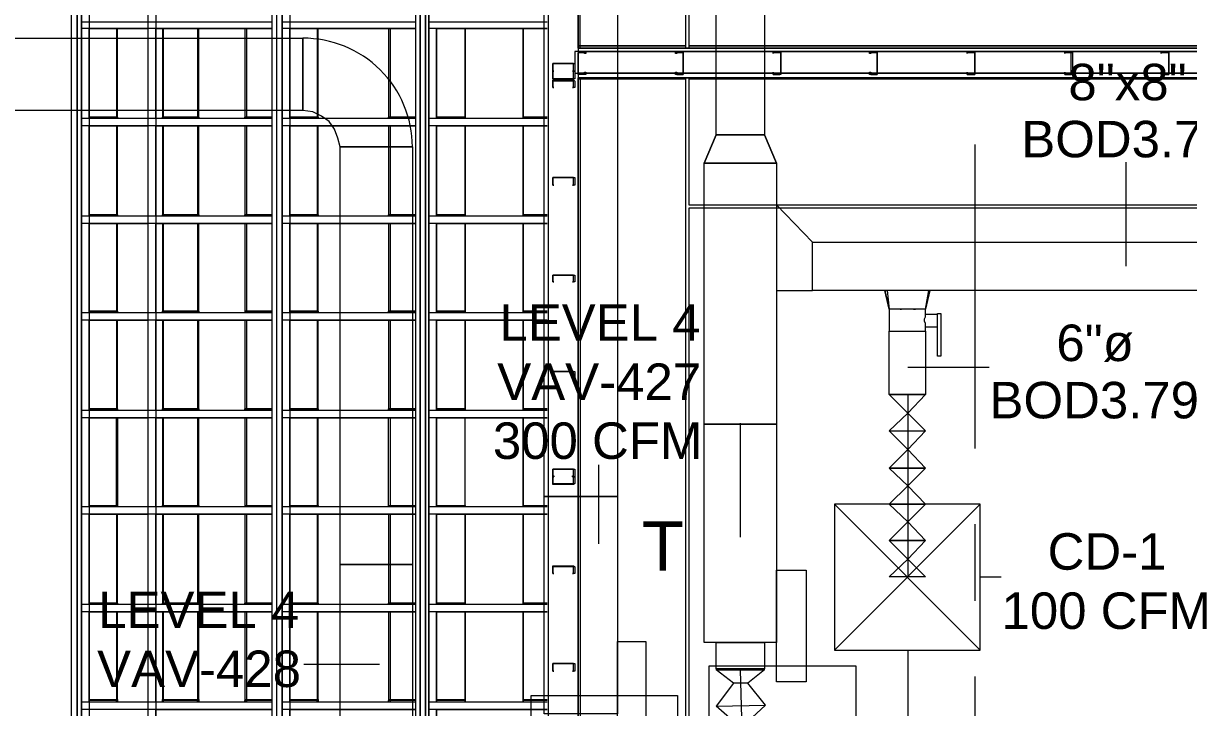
# Model space of a CAD drawing. Header units: metres. Extents: x 98 to 337, y -7 to 53.
# Drawn here: x 140.745 to 145.616, y 17.496 to 20.355 of the extents above; entities that cross this region are included whole.
import ezdxf

# ---------------------------------------------------------------- set-up
doc = ezdxf.new("R2010")
doc.units = ezdxf.units.M
doc.layers.add('HVAC - Ductos', color=5, linetype='Continuous', lineweight=0)
doc.layers.add('PDF_Text', color=7, linetype='Continuous', lineweight=0)
doc.layers.add('PDF_Geometry', color=7, linetype='Continuous', lineweight=0, true_color=0xaaaaaa)
doc.styles.add('PDF Helvetica', font='')
doc.styles.get('PDF Helvetica').set_extended_font_data('Helvetica')

msp = doc.modelspace()

# ---------------------------------------------------------------- linework, layer by layer
at = {"layer": 'HVAC - Ductos', "lineweight": 0}
for points in [[(143.2283, 24.196), (143.2283, 18.3773), (142.9213, 18.3773), (142.9213, 24.196)], [(143.8422, 20.8285), (143.8422, 19.8893), (143.6406, 19.8893), (143.6406, 20.8285)], [(141.9133, 19.9901), (139.5904, 19.9901), (139.5904, 20.2924), (141.9133, 20.2924)], [(143.6406, 19.8893), (143.5902, 19.7702)], [(142.3715, 19.8388), (142.3715, 18.0932), (142.0691, 18.0932), (142.0691, 19.8388)], [(143.5902, 18.6797), (143.5902, 19.7702), (143.8926, 19.7702), (143.8926, 18.6797)], [(146.944, 19.2387), (144.0438, 19.2387), (144.0438, 19.4403), (146.944, 19.4403)], [(144.3462, 19.2387), (144.3508, 19.2387)], [(144.4653, 19.1608), (144.4699, 19.1608), (144.4745, 19.1608), (144.4699, 19.1608)], [(144.5799, 18.9638), (144.5661, 18.9638), (144.5661, 19.1424), (144.5799, 19.1424)], [(144.5157, 18.8034), (144.5065, 18.8034), (144.4928, 18.8034), (144.4791, 18.8034), (144.4607, 18.8034), (144.4424, 18.8034), (144.4195, 18.8034), (144.4012, 18.8034), (144.3874, 18.8034), (144.3737, 18.8034), (144.3691, 18.8034), (144.3645, 18.8034), (144.3691, 18.8034), (144.3737, 18.8034), (144.3874, 18.8034), (144.4012, 18.8034), (144.4195, 18.8034), (144.4424, 18.8034), (144.4607, 18.8034), (144.4791, 18.8034), (144.4928, 18.8034), (144.5065, 18.8034)], [(144.3645, 18.8034), (144.3691, 18.8034), (144.3874, 18.8034), (144.4103, 18.8034), (144.4424, 18.8034), (144.4699, 18.8034), (144.4928, 18.8034), (144.5111, 18.8034), (144.5157, 18.8034), (144.5111, 18.8034), (144.4928, 18.8034), (144.4699, 18.8034), (144.4424, 18.8034), (144.4103, 18.8034), (144.3874, 18.8034), (144.3691, 18.8034)], [(144.5157, 18.8034), (144.5111, 18.8034), (144.4928, 18.8034), (144.4699, 18.8034), (144.4424, 18.8034), (144.4103, 18.8034), (144.3874, 18.8034), (144.3691, 18.8034), (144.3645, 18.8034), (144.3691, 18.8034), (144.3874, 18.8034), (144.4103, 18.8034), (144.4424, 18.8034), (144.4699, 18.8034), (144.4928, 18.8034), (144.5111, 18.8034)], [(143.5902, 17.7679), (143.5902, 18.6797), (143.8926, 18.6797), (143.8926, 17.7679)], [(144.3645, 18.6522), (144.5157, 18.6522), (144.4424, 18.5743), (144.5157, 18.4964), (144.3645, 18.4964), (144.4424, 18.5743)], [(144.3645, 18.4964), (144.5157, 18.4964), (144.4424, 18.4231), (144.5157, 18.3452), (144.3645, 18.3452), (144.4424, 18.4231)], [(142.9213, 17.4702), (142.9213, 18.3773), (143.2283, 18.3773), (143.2283, 17.4702)], [(144.7448, 18.3452), (144.1354, 18.3452), (144.1354, 17.7359), (144.7448, 17.7359)], [(144.3645, 18.3452), (144.5157, 18.3452), (144.4424, 18.2719), (144.5157, 18.194), (144.3645, 18.194), (144.4424, 18.2719)], [(144.3645, 18.194), (144.5157, 18.194), (144.4424, 18.1162), (144.5157, 18.0428), (144.3645, 18.0428), (144.4424, 18.1162)], [(142.0691, 17.1815), (142.0691, 18.0932), (142.3715, 18.0932), (142.3715, 17.1815)], [(144.0163, 17.603), (143.8926, 17.603), (143.8926, 18.0703), (144.0163, 18.0703)], [(143.6406, 17.658), (143.6452, 17.658), (143.6544, 17.658), (143.6727, 17.658), (143.691, 17.658), (143.7139, 17.658), (143.7414, 17.658), (143.7689, 17.658), (143.7918, 17.658), (143.8101, 17.658), (143.8285, 17.658), (143.8376, 17.658), (143.8422, 17.658), (143.8376, 17.658), (143.8285, 17.658), (143.8101, 17.658), (143.7918, 17.658), (143.7689, 17.658), (143.7414, 17.658), (143.7139, 17.658), (143.691, 17.658), (143.6727, 17.658), (143.6544, 17.658), (143.6452, 17.658)]]:
    msp.add_lwpolyline(points, close=True, dxfattribs=at)
for points in [[(142.0691, 19.8388), (142.0599, 19.8755), (142.0462, 19.9122), (142.0232, 19.9443), (141.9912, 19.9671), (141.9546, 19.9855), (141.9133, 19.9901)], [(143.6406, 19.8893), (143.8422, 19.8893)], [(143.8926, 19.7702), (143.8422, 19.8893), (143.8926, 19.7702)], [(142.3715, 19.8388), (142.0691, 19.8388)], [(144.0438, 19.4403), (143.8926, 19.596), (143.8926, 19.2387), (144.0438, 19.2387), (144.0438, 19.4403), (143.8926, 19.596)], [(144.3508, 19.2387), (144.3462, 19.2387), (144.3508, 19.2387)], [(144.3462, 19.2387), (144.3645, 19.1608), (144.3462, 19.2387)], [(144.3645, 19.2387), (144.3554, 19.2387), (144.3645, 19.1608)], [(144.5341, 19.2387), (144.5157, 19.1608), (144.5111, 19.1608), (144.5065, 19.1608), (144.4928, 19.1608), (144.4791, 19.1608), (144.4607, 19.1608), (144.4424, 19.1608), (144.4195, 19.1608), (144.4012, 19.1608), (144.3874, 19.1608), (144.3737, 19.1608), (144.3691, 19.1608), (144.3645, 19.1608), (144.3645, 19.0692), (144.3691, 19.0692), (144.3737, 19.0692), (144.3874, 19.0692), (144.4012, 19.0692), (144.4195, 19.0692), (144.4424, 19.0692), (144.4607, 19.0692), (144.4791, 19.0692), (144.4928, 19.0692), (144.5065, 19.0692), (144.5157, 19.0692), (144.5157, 18.8034), (144.3645, 18.8034), (144.5157, 18.8034), (144.4424, 18.7255), (144.3645, 18.6522), (144.5157, 18.6522), (144.4424, 18.7255), (144.3645, 18.8034), (144.3645, 19.0692), (144.3691, 19.0692), (144.3737, 19.0692), (144.3874, 19.0692), (144.4012, 19.0692), (144.4195, 19.0692), (144.4424, 19.0692), (144.4607, 19.0692), (144.4791, 19.0692), (144.4928, 19.0692), (144.5065, 19.0692), (144.5157, 19.0692), (144.5157, 19.0874), (144.5661, 19.0874), (144.5661, 19.092), (144.5661, 19.0966), (144.5661, 19.1012), (144.5661, 19.1058), (144.5661, 19.115), (144.5661, 19.1196), (144.5661, 19.1287), (144.5661, 19.1333), (144.5661, 19.1378), (144.5157, 19.1378), (144.5157, 19.1608), (144.5295, 19.2387)], [(144.5111, 19.2387), (144.4928, 19.2387), (144.4883, 19.2387), (144.4837, 19.2387), (144.4745, 19.2387), (144.4607, 19.2387), (144.4561, 19.2387), (144.4516, 19.2387), (144.4287, 19.2387), (144.4241, 19.2387), (144.4195, 19.2387), (144.4057, 19.2387), (144.3966, 19.2387), (144.392, 19.2387), (144.3874, 19.2387), (144.3691, 19.2387)], [(144.5157, 19.1608), (144.5341, 19.2387), (144.5295, 19.2387), (144.5249, 19.2387), (144.5157, 19.2387)], [(144.4103, 19.1608), (144.4149, 19.1608), (144.4103, 19.1608), (144.4057, 19.1608)], [(144.4424, 19.1608), (144.4379, 19.1608)], [(144.5111, 19.1608), (144.5065, 19.1608)], [(144.5157, 19.0874), (144.5157, 19.092), (144.5157, 19.0966), (144.5157, 19.1012), (144.5111, 19.1104), (144.5111, 19.1196), (144.5157, 19.1287), (144.5157, 19.1333), (144.5157, 19.1378)], [(144.4424, 18.6843), (144.4424, 18.446), (144.4424, 18.2078)], [(144.7448, 17.7359), (144.1354, 18.3452)], [(144.1354, 17.7359), (144.7448, 18.3452)], [(144.7219, 18.2627), (144.7219, 17.942)], [(144.7448, 18.0428), (144.8319, 18.0428)], [(143.7139, 17.5984), (143.6406, 17.6534), (143.8422, 17.6534), (143.8376, 17.6534), (143.8193, 17.6534), (143.7918, 17.6534), (143.7597, 17.6534), (143.7231, 17.6534), (143.691, 17.6534), (143.6635, 17.6534), (143.6452, 17.6534), (143.6406, 17.6534), (143.6452, 17.6534), (143.6635, 17.6534), (143.691, 17.6534), (143.7231, 17.6534), (143.7597, 17.6534), (143.7918, 17.6534), (143.8193, 17.6534), (143.8376, 17.6534), (143.8422, 17.6534), (143.8422, 17.658), (143.8331, 17.658), (143.8193, 17.658), (143.7918, 17.658), (143.7597, 17.658), (143.7231, 17.658), (143.691, 17.658), (143.6635, 17.658), (143.6498, 17.658), (143.6406, 17.658), (143.6406, 17.7679), (143.6452, 17.7679), (143.6544, 17.7679), (143.6727, 17.7679), (143.691, 17.7679), (143.7139, 17.7679), (143.7414, 17.7679), (143.7689, 17.7679), (143.7918, 17.7679), (143.8101, 17.7679), (143.8285, 17.7679), (143.8376, 17.7679), (143.8422, 17.7679), (143.8422, 17.658), (143.8331, 17.658), (143.8193, 17.658), (143.7918, 17.658), (143.7597, 17.658), (143.7231, 17.658), (143.691, 17.658), (143.6635, 17.658), (143.6498, 17.658), (143.6406, 17.658), (143.6406, 17.6534), (143.8422, 17.6534), (143.7735, 17.5984), (143.7139, 17.5984), (143.6406, 17.5022), (143.8468, 17.5068), (143.7735, 17.5984)], [(143.7414, 17.6534), (143.746, 17.4518), (143.7552, 17.2502), (143.7689, 17.0486), (143.7781, 16.8516), (143.7827, 16.6454)], [(143.7735, 17.438), (143.8514, 17.3739), (143.6498, 17.3647), (143.7185, 17.4335), (143.6406, 17.5022), (143.8468, 17.5068), (143.7735, 17.438), (143.7185, 17.4335)]]:
    msp.add_lwpolyline(points, dxfattribs=at)
msp.add_arc((141.9158, 19.8368), 0.4557, 0.2562, 90.32, dxfattribs=at)
at = {"layer": 'PDF_Geometry', "lineweight": 0}
for points in [[(143.0725, 20.1275), (143.0725, 16.6133), (145.4321, 16.6133), (143.0725, 16.6133), (143.0634, 16.6087), (143.0634, 20.1275), (143.0634, 16.6087), (143.0634, 16.6042), (145.4275, 16.6042), (145.4275, 16.5905), (143.0496, 16.5905), (143.0496, 16.6042), (145.4275, 16.6042), (145.4275, 16.6087), (143.0634, 16.6087), (145.4275, 16.6087), (145.4275, 16.4805), (142.9396, 16.4805), (142.9396, 16.6087), (142.9396, 23.8937)], [(143.0634, 23.7837), (143.0634, 20.2512), (143.0634, 23.6371)], [(143.0725, 20.2512), (143.0725, 23.7837)], [(143.5261, 20.7735), (143.5261, 20.2512), (147.1823, 20.2512), (147.2006, 20.2512), (147.5626, 20.2512), (147.2006, 20.2512), (147.5626, 20.2512), (147.5626, 23.7837)], [(141.2994, 23.3439), (141.2994, 23.7196), (141.5056, 23.7196), (141.2673, 23.7196), (141.2673, 23.7516), (141.2673, 22.8032), (141.2444, 22.8032), (140.9878, 22.8032), (140.9878, 14.4645), (144.2821, 14.4645), (144.2821, 14.744), (144.305, 14.744), (145.235, 14.744), (145.235, 14.7257), (144.305, 14.7257), (144.305, 14.4462), (140.9695, 14.4462), (140.9878, 14.4462), (144.305, 14.4462), (144.305, 14.4645), (144.305, 14.7257), (144.3233, 14.7257), (145.2717, 14.7257)], [(141.2994, 23.7516), (141.2994, 15.303), (141.2994, 15.4633), (141.785, 15.4633), (140.9878, 15.4633), (140.9878, 15.4909), (141.785, 15.4909)], [(141.2994, 15.303), (141.643, 15.303), (141.2994, 15.303), (141.2673, 15.303), (141.2673, 23.7516), (141.5056, 23.7516), (141.5056, 22.8215), (141.5239, 22.8215), (141.785, 22.8215), (141.785, 22.8399), (141.5422, 22.8399), (141.785, 22.8399)], [(145.235, 15.2846), (145.235, 15.2663), (141.785, 15.2663), (141.785, 15.2846), (141.785, 23.7516), (141.5422, 23.7516), (141.5422, 22.8627), (141.785, 22.8627)], [(141.8584, 23.3439), (141.8584, 23.7196), (142.3852, 23.7196), (141.8263, 23.7196), (141.8263, 23.7516), (141.8263, 15.303), (141.8263, 22.8124), (141.8034, 22.8124), (141.8034, 23.7516), (141.8034, 15.2846), (145.235, 15.2846), (145.235, 15.303), (145.203, 15.303), (145.203, 15.8665)], [(141.8584, 23.7516), (141.8584, 15.303)], [(142.3852, 15.8848), (142.3852, 23.7516)], [(142.4036, 15.9032), (142.4036, 23.7516), (142.4036, 15.8848)], [(142.4265, 15.9169), (142.4265, 23.7516), (142.4265, 15.9032)], [(142.4723, 23.7196), (142.4723, 23.3439), (142.4723, 23.7196), (142.935, 23.7196), (142.4402, 23.7196), (142.4402, 23.7516), (142.4402, 15.9169), (142.4723, 15.9169), (142.4723, 16.43), (142.4723, 15.949), (142.8617, 15.949), (142.4402, 15.949), (142.4402, 15.9169), (142.4402, 23.7516), (142.935, 23.7516)], [(143.5123, 23.2431), (143.5123, 20.2512), (143.5261, 20.2512), (147.1823, 20.2512), (143.5261, 20.2512), (147.1823, 20.2512), (147.1823, 20.7735)], [(143.0634, 20.2512), (143.5123, 20.2512), (143.0634, 20.2512), (143.0634, 20.2375), (147.5626, 20.2375), (147.5626, 20.2512), (143.0634, 20.2512), (147.5626, 20.2512), (147.2006, 20.2512), (147.2006, 23.2247)], [(144.3233, 14.4645), (145.235, 14.4645), (145.235, 14.4462), (144.3233, 14.4462), (144.3233, 14.4279), (140.9466, 14.4279), (140.9466, 14.4462), (140.9466, 22.8307), (140.9695, 22.8307), (140.9695, 22.8399)], [(141.0199, 22.8032), (141.0199, 14.4691), (140.9878, 14.4691), (140.9878, 22.8032)], [(141.8034, 22.8124), (141.8034, 15.303), (141.8171, 15.303), (141.8034, 15.303), (141.8171, 15.303), (141.8171, 15.2846), (144.2912, 15.2846), (145.235, 15.2846), (145.235, 15.303), (145.235, 15.3076)], [(141.2994, 19.958), (141.2994, 20.3337), (141.785, 20.3337), (140.9878, 20.3337), (140.9878, 20.3612), (141.785, 20.3612)], [(141.8584, 19.958), (141.8584, 20.3337), (142.3852, 20.3337), (141.8263, 20.3337), (141.8263, 20.3612), (142.3852, 20.3612)], [(142.4723, 20.3337), (142.4723, 19.958), (142.4723, 20.3337), (142.935, 20.3337), (142.4402, 20.3337), (142.4402, 20.3612), (142.935, 20.3612)], [(141.0199, 19.958), (141.0199, 20.3337), (141.2673, 20.3337)], [(141.139, 19.958), (141.139, 19.9625), (141.139, 19.958), (141.139, 20.3337), (141.1344, 20.3337), (141.1344, 19.9625), (141.1344, 19.958)], [(141.3314, 19.958), (141.3314, 19.9625), (141.3314, 20.3337), (141.3268, 20.3337), (141.3268, 19.958), (141.3268, 19.9625), (141.478, 19.9625), (141.478, 19.958), (141.478, 19.9625), (141.3268, 19.9625), (141.3268, 19.958)], [(141.478, 19.958), (141.478, 20.3337), (141.4734, 20.3337), (141.4734, 19.9625), (141.4734, 19.958)], [(141.6705, 20.3337), (141.6705, 19.958), (141.6705, 19.9625), (141.6751, 19.9625), (141.6751, 19.958)], [(141.6797, 19.958), (141.6797, 19.9625), (141.6797, 20.3337), (141.6751, 20.3337)], [(141.9775, 19.958), (141.9775, 19.9625), (141.9775, 19.958), (141.9775, 20.3337), (141.9729, 20.3337), (141.9729, 19.9625), (141.9729, 19.958)], [(142.2707, 20.3337), (142.2707, 19.958)], [(142.2799, 19.958), (142.2799, 19.9625), (142.2799, 20.3337), (142.2753, 20.3337)], [(142.5914, 20.3337), (142.5914, 19.958), (142.5914, 19.9625), (142.4723, 19.9625), (142.5914, 19.9625), (142.5914, 19.958), (142.5914, 20.3337), (142.5868, 20.3337)], [(143.0496, 20.155), (143.0404, 20.155), (143.0496, 20.155)], [(145.4275, 16.6042), (147.5626, 16.6042), (147.5626, 20.1275), (143.0634, 20.1275), (147.5626, 20.1275), (147.5626, 20.1458), (143.0634, 20.1458), (143.0634, 20.1275)], [(141.2994, 19.5502), (141.2994, 19.9259), (141.785, 19.9259), (140.9878, 19.9259), (140.9878, 19.958), (141.785, 19.958)], [(141.0199, 19.9625), (141.139, 19.9625), (141.0199, 19.9625)], [(141.0199, 19.5502), (141.0199, 19.9259), (141.2673, 19.9259)], [(141.139, 19.5502), (141.139, 19.5547), (141.139, 19.5502), (141.139, 19.9259), (141.1344, 19.9259), (141.1344, 19.5547), (141.1344, 19.5502)], [(141.3314, 19.5502), (141.3314, 19.5547), (141.3314, 19.9259), (141.3268, 19.9259), (141.3268, 19.5502), (141.3268, 19.5547), (141.478, 19.5547), (141.478, 19.5502), (141.478, 19.5547), (141.3268, 19.5547), (141.3268, 19.5502)], [(141.478, 19.5502), (141.478, 19.9259), (141.4734, 19.9259), (141.4734, 19.5547), (141.4734, 19.5502)], [(141.6705, 19.9259), (141.6705, 19.5502), (141.6705, 19.5547), (141.6751, 19.5547), (141.6751, 19.5502)], [(141.785, 19.9625), (141.6751, 19.9625), (141.785, 19.9625)], [(141.6797, 19.5502), (141.6797, 19.5547), (141.6797, 19.9259), (141.6751, 19.9259)], [(141.8584, 19.5502), (141.8584, 19.9259), (142.3852, 19.9259), (141.8263, 19.9259), (141.8263, 19.958), (142.3852, 19.958)], [(141.8584, 19.9625), (141.9775, 19.9625), (141.8584, 19.9625)], [(141.9775, 19.5502), (141.9775, 19.5547), (141.9775, 19.5502), (141.9775, 19.9259), (141.9729, 19.9259), (141.9729, 19.5547), (141.9729, 19.5502)], [(142.2707, 19.9259), (142.2707, 19.5502)], [(142.3852, 19.9625), (142.2753, 19.9625), (142.3852, 19.9625)], [(142.2799, 19.5502), (142.2799, 19.5547), (142.2799, 19.9259), (142.2753, 19.9259)], [(142.4723, 19.9259), (142.4723, 19.5502), (142.4723, 19.9259), (142.935, 19.9259), (142.4402, 19.9259), (142.4402, 19.958), (142.935, 19.958)], [(142.5914, 19.9259), (142.5914, 19.5502), (142.5914, 19.5547), (142.4723, 19.5547), (142.5914, 19.5547), (142.5914, 19.5502), (142.5914, 19.9259), (142.5868, 19.9259)], [(142.935, 19.9625), (142.8388, 19.9625), (142.935, 19.9625)], [(144.7219, 19.848), (144.7219, 18.5789)], [(141.2994, 19.147), (141.2994, 19.5181), (141.785, 19.5181), (140.9878, 19.5181), (140.9878, 19.5502), (141.785, 19.5502)], [(141.0199, 19.5547), (141.139, 19.5547), (141.0199, 19.5547)], [(141.785, 19.5547), (141.6751, 19.5547), (141.785, 19.5547)], [(141.8584, 19.147), (141.8584, 19.5181), (142.3852, 19.5181), (141.8263, 19.5181), (141.8263, 19.5502), (142.3852, 19.5502)], [(141.8584, 19.5547), (141.9775, 19.5547), (141.8584, 19.5547)], [(142.3852, 19.5547), (142.2753, 19.5547), (142.3852, 19.5547)], [(142.4723, 19.5181), (142.4723, 19.147), (142.4723, 19.5181), (142.935, 19.5181), (142.4402, 19.5181), (142.4402, 19.5502), (142.935, 19.5502)], [(142.935, 19.5547), (142.8388, 19.5547), (142.935, 19.5547)], [(141.0199, 19.147), (141.0199, 19.5181), (141.2673, 19.5181)], [(141.139, 19.147), (141.139, 19.5181), (141.1344, 19.5181), (141.1344, 19.1516), (141.1344, 19.147)], [(141.3314, 19.147), (141.3314, 19.1516), (141.3314, 19.5181), (141.3268, 19.5181), (141.3268, 19.147), (141.3268, 19.1516), (141.3268, 19.147)], [(141.478, 19.147), (141.478, 19.1516), (141.3268, 19.1516), (141.478, 19.1516), (141.478, 19.147), (141.478, 19.5181), (141.4734, 19.5181), (141.4734, 19.1516), (141.4734, 19.147)], [(141.6705, 19.5181), (141.6705, 19.147), (141.6751, 19.1516), (141.6751, 19.147)], [(141.6797, 19.147), (141.6797, 19.1516), (141.6797, 19.5181), (141.6751, 19.5181)], [(141.9775, 19.147), (141.9775, 19.5181), (141.9729, 19.5181), (141.9729, 19.1516), (141.9729, 19.147)], [(142.2707, 19.5181), (142.2707, 19.147)], [(142.2799, 19.147), (142.2799, 19.1516), (142.2799, 19.5181), (142.2753, 19.5181)], [(142.5914, 19.5181), (142.5914, 19.147), (142.5914, 19.1516), (142.4723, 19.1516), (142.5914, 19.1516), (142.5914, 19.147), (142.5914, 19.5181), (142.5868, 19.5181)], [(141.2994, 18.7392), (141.2994, 19.115), (141.785, 19.115), (140.9878, 19.115), (140.9878, 19.147), (141.785, 19.147)], [(141.0199, 19.1516), (141.139, 19.1516), (141.0199, 19.1516)], [(141.785, 19.1516), (141.6751, 19.1516), (141.785, 19.1516)], [(141.8584, 18.7392), (141.8584, 19.115), (142.3852, 19.115), (141.8263, 19.115), (141.8263, 19.147), (142.3852, 19.147)], [(141.8584, 19.1516), (141.9775, 19.1516), (141.8584, 19.1516)], [(142.3852, 19.1516), (142.2753, 19.1516), (142.3852, 19.1516)], [(142.4723, 19.115), (142.4723, 18.7392), (142.4723, 19.115), (142.935, 19.115), (142.4402, 19.115), (142.4402, 19.147), (142.935, 19.147)], [(142.935, 19.1516), (142.8388, 19.1516), (142.935, 19.1516)], [(141.0199, 18.7392), (141.0199, 19.115), (141.2673, 19.115)], [(141.139, 18.7392), (141.139, 18.7438), (141.139, 18.7392), (141.139, 19.115), (141.1344, 19.115), (141.1344, 18.7438), (141.1344, 18.7392)], [(141.3314, 18.7392), (141.3314, 18.7438), (141.3314, 19.115), (141.3268, 19.115), (141.3268, 18.7392), (141.3268, 18.7438), (141.478, 18.7438), (141.478, 18.7392), (141.478, 18.7438), (141.3268, 18.7438), (141.3268, 18.7392)], [(141.478, 18.7392), (141.478, 19.115), (141.4734, 19.115), (141.4734, 18.7438), (141.4734, 18.7392)], [(141.6705, 19.115), (141.6705, 18.7392), (141.6705, 18.7438), (141.6751, 18.7438), (141.6751, 18.7392)], [(141.6797, 18.7392), (141.6797, 18.7438), (141.6797, 19.115), (141.6751, 19.115)], [(141.9775, 18.7392), (141.9775, 18.7438), (141.9775, 18.7392), (141.9775, 19.115), (141.9729, 19.115), (141.9729, 18.7438), (141.9729, 18.7392)], [(142.2707, 19.115), (142.2707, 18.7392)], [(142.2799, 18.7392), (142.2799, 18.7438), (142.2799, 19.115), (142.2753, 19.115)], [(142.5914, 19.115), (142.5914, 18.7392), (142.5914, 18.7438), (142.4723, 18.7438), (142.5914, 18.7438), (142.5914, 18.7392), (142.5914, 19.115), (142.5868, 19.115)], [(141.2994, 18.3361), (141.2994, 18.7072), (141.785, 18.7072), (140.9878, 18.7072), (140.9878, 18.7392), (141.785, 18.7392)], [(141.0199, 18.7438), (141.139, 18.7438), (141.0199, 18.7438)], [(141.1344, 18.3361), (141.1344, 18.3407), (141.1344, 18.7072), (141.139, 18.7072), (141.139, 18.3361), (141.0199, 18.3361), (141.0199, 18.7072), (141.2673, 18.7072)], [(141.3314, 18.3407), (141.3314, 18.7072), (141.3268, 18.7072), (141.3268, 18.3361), (141.3268, 18.3407), (141.478, 18.3407), (141.478, 18.3361), (141.3268, 18.3361)], [(141.478, 18.3361), (141.478, 18.7072), (141.4734, 18.7072), (141.4734, 18.3407), (141.4734, 18.3361)], [(141.6705, 18.7072), (141.6705, 18.3361), (141.6751, 18.3361), (141.6751, 18.3407), (141.785, 18.3407)], [(141.785, 18.7438), (141.6751, 18.7438), (141.785, 18.7438)], [(141.6797, 18.3361), (141.6797, 18.3407), (141.6797, 18.7072), (141.6751, 18.7072)], [(141.8584, 18.3407), (141.9775, 18.3407), (141.9775, 18.3361), (141.8584, 18.3361), (141.8584, 18.7072), (142.3852, 18.7072), (141.8263, 18.7072), (141.8263, 18.7392), (142.3852, 18.7392)], [(141.8584, 17.9283), (141.8584, 18.304), (142.3852, 18.304), (141.8263, 18.304), (141.8263, 18.3361), (142.3852, 18.3361), (142.2753, 18.3361), (142.2707, 18.3361), (142.2707, 18.7072)], [(141.8584, 18.7438), (141.9775, 18.7438), (141.8584, 18.7438)], [(141.9775, 18.3361), (141.9775, 18.7072), (141.9729, 18.7072), (141.9729, 18.3407), (141.9729, 18.3361)], [(142.3852, 18.7438), (142.2753, 18.7438), (142.3852, 18.7438)], [(142.2799, 18.3361), (142.2799, 18.3407), (142.2799, 18.7072), (142.2753, 18.7072)], [(142.4723, 18.7072), (142.935, 18.7072), (142.4402, 18.7072), (142.4402, 18.7392), (142.935, 18.7392)], [(142.4723, 18.304), (142.4723, 17.9283), (142.4723, 18.304), (142.935, 18.304), (142.4402, 18.304), (142.4402, 18.3361), (142.935, 18.3361), (142.8388, 18.3361), (142.8343, 18.3361), (142.8343, 18.7072), (142.8343, 18.3361), (142.8343, 18.3407), (142.8388, 18.3407), (142.935, 18.3407)], [(142.4723, 18.3361), (142.4723, 18.7072), (142.4723, 18.3361), (142.5914, 18.3361), (142.5914, 18.7072), (142.5868, 18.7072)], [(142.4723, 18.3407), (142.5914, 18.3407), (142.5914, 18.3361), (142.5914, 18.7072)], [(142.935, 18.7438), (142.8388, 18.7438), (142.935, 18.7438)], [(141.2994, 17.9283), (141.2994, 18.304), (141.785, 18.304), (140.9878, 18.304), (140.9878, 18.3361), (141.785, 18.3361), (141.6751, 18.3361)], [(141.0199, 18.3407), (141.139, 18.3407), (141.139, 18.3361)], [(142.2707, 18.3361), (142.2707, 18.3407), (142.2753, 18.3407), (142.3852, 18.3407)], [(141.0199, 17.9283), (141.0199, 18.304), (141.2673, 18.304)], [(141.139, 17.9283), (141.139, 17.9329), (141.139, 17.9283), (141.139, 18.304), (141.1344, 18.304), (141.1344, 17.9329), (141.1344, 17.9283)], [(141.3314, 17.9283), (141.3314, 17.9329), (141.3314, 18.304), (141.3268, 18.304), (141.3268, 17.9283), (141.3268, 17.9329), (141.478, 17.9329), (141.478, 17.9283), (141.478, 17.9329), (141.3268, 17.9329), (141.3268, 17.9283)], [(141.478, 17.9283), (141.478, 18.304), (141.4734, 18.304), (141.4734, 17.9329), (141.4734, 17.9283)], [(141.6705, 18.304), (141.6705, 17.9283), (141.6705, 17.9329), (141.6751, 17.9329), (141.6751, 17.9283)], [(141.6797, 17.9283), (141.6797, 17.9329), (141.6797, 18.304), (141.6751, 18.304)], [(141.9775, 17.9283), (141.9775, 17.9329), (141.9775, 17.9283), (141.9775, 18.304), (141.9729, 18.304), (141.9729, 17.9329), (141.9729, 17.9283)], [(142.2707, 18.304), (142.2707, 17.9283)], [(142.2799, 17.9283), (142.2799, 17.9329), (142.2799, 18.304), (142.2753, 18.304)], [(142.5914, 18.304), (142.5914, 17.9283), (142.5914, 17.9329), (142.4723, 17.9329), (142.5914, 17.9329), (142.5914, 17.9283), (142.5914, 18.304), (142.5868, 18.304)], [(141.2994, 17.5205), (141.2994, 17.8962), (141.785, 17.8962), (140.9878, 17.8962), (140.9878, 17.9283), (141.785, 17.9283)], [(141.0199, 17.9329), (141.139, 17.9329), (141.0199, 17.9329)], [(141.785, 17.9329), (141.6751, 17.9329), (141.785, 17.9329)], [(141.8584, 17.5205), (141.8584, 17.8962), (142.3852, 17.8962), (141.8263, 17.8962), (141.8263, 17.9283), (142.3852, 17.9283)], [(141.8584, 17.9329), (141.9775, 17.9329), (141.8584, 17.9329)], [(142.3852, 17.9329), (142.2753, 17.9329), (142.3852, 17.9329)], [(142.4723, 17.8962), (142.4723, 17.5205), (142.4723, 17.8962), (142.935, 17.8962), (142.4402, 17.8962), (142.4402, 17.9283), (142.935, 17.9283)], [(142.935, 17.9329), (142.8388, 17.9329), (142.935, 17.9329)], [(141.0199, 17.5205), (141.0199, 17.8962), (141.2673, 17.8962)], [(141.139, 17.5205), (141.139, 17.5251), (141.139, 17.5205), (141.139, 17.8962), (141.1344, 17.8962), (141.1344, 17.5297)], [(141.3314, 17.5297), (141.3314, 17.8962), (141.3268, 17.8962), (141.3268, 17.5205), (141.3268, 17.5251), (141.3268, 17.5205)], [(141.478, 17.5205), (141.478, 17.5251), (141.478, 17.5205), (141.478, 17.8962), (141.4734, 17.8962), (141.4734, 17.5297)], [(141.6705, 17.8962), (141.6705, 17.5205), (141.6705, 17.5251), (141.6751, 17.5251), (141.6751, 17.5297), (141.785, 17.5297)], [(141.6797, 17.5297), (141.6797, 17.8962), (141.6751, 17.8962)], [(141.9775, 17.5205), (141.9775, 17.5251), (141.9775, 17.5205), (141.9775, 17.8962), (141.9729, 17.8962), (141.9729, 17.5297)], [(142.2707, 17.8962), (142.2707, 17.5205)], [(142.2799, 17.5297), (142.2799, 17.8962), (142.2753, 17.8962)], [(142.4723, 17.5297), (142.5914, 17.5297), (142.5914, 17.5251), (142.5914, 17.5205), (142.5914, 17.8962), (142.5868, 17.8962)], [(142.5914, 17.8962), (142.5914, 17.5205), (142.5914, 17.5251), (142.4723, 17.5251)], [(144.7219, 17.6259), (144.7219, 16.3568)], [(141.2994, 17.1173), (141.2994, 17.4884), (141.785, 17.4884), (140.9878, 17.4884), (140.9878, 17.5205), (141.785, 17.5205)], [(141.0199, 17.5297), (141.139, 17.5297), (141.139, 17.5251), (141.0199, 17.5251)], [(141.1344, 17.5205), (141.1344, 17.5251)], [(141.3314, 17.5205), (141.3314, 17.5251)], [(141.4734, 17.5205), (141.4734, 17.5251)], [(141.785, 17.5251), (141.6751, 17.5251), (141.6751, 17.5205)], [(141.6797, 17.5205), (141.6797, 17.5251)], [(141.8584, 17.1173), (141.8584, 17.4884), (142.3852, 17.4884), (141.8263, 17.4884), (141.8263, 17.5205), (142.3852, 17.5205)], [(141.8584, 17.5297), (141.9775, 17.5297), (141.9775, 17.5251), (141.8584, 17.5251)], [(141.9729, 17.5205), (141.9729, 17.5251)], [(142.3852, 17.5251), (142.2753, 17.5251), (142.2707, 17.5251), (142.2753, 17.5297), (142.3852, 17.5297)], [(142.2799, 17.5205), (142.2799, 17.5251)], [(142.4723, 17.4884), (142.4723, 17.1173), (142.4723, 17.4884), (142.935, 17.4884), (142.4402, 17.4884), (142.4402, 17.5205), (142.935, 17.5205)], [(142.935, 17.5251), (142.8388, 17.5251), (142.8343, 17.5251), (142.8388, 17.5297), (142.935, 17.5297)]]:
    msp.add_lwpolyline(points, dxfattribs=at)
for points in [[(140.9695, 22.8032), (140.9695, 14.4462)], [(142.8343, 20.3337), (142.8343, 19.958)], [(147.5763, 20.1458), (147.5763, 20.2375), (143.0496, 20.2375), (143.0496, 20.1458)], [(143.5123, 20.2604), (143.0634, 20.2604), (143.0634, 20.2512), (143.5123, 20.2512), (143.0634, 20.2512), (143.0634, 20.2604)], [(143.0954, 20.2283), (143.0908, 20.2283), (143.0908, 20.2329), (143.0634, 20.2329), (143.0634, 20.1458), (143.0908, 20.1458), (143.0908, 20.1504), (143.0954, 20.1504), (143.0954, 20.1413), (143.0634, 20.1413), (143.0634, 20.1458), (143.0634, 20.2329), (143.0954, 20.2329)], [(143.4711, 20.1504), (143.4757, 20.1504), (143.4757, 20.1413), (143.5032, 20.1413), (143.5032, 20.1458), (143.5032, 20.2329), (143.4757, 20.2329), (143.4757, 20.2283), (143.4711, 20.2283), (143.4711, 20.2329), (143.5032, 20.2329), (143.5032, 20.1458), (143.5032, 20.1413), (143.4711, 20.1413)], [(147.1823, 20.2604), (143.5261, 20.2604)], [(143.9063, 20.1413), (143.9063, 20.1458), (143.9109, 20.1458), (143.9109, 20.2329), (143.9063, 20.2329), (143.8789, 20.2329), (143.8789, 20.2283), (143.8789, 20.2329), (143.9063, 20.2329), (143.9109, 20.2329), (143.9109, 20.1458), (143.9109, 20.1413), (143.9063, 20.1413), (143.8789, 20.1413)], [(144.2821, 20.1504), (144.2866, 20.1504), (144.2866, 20.1413), (144.3141, 20.1413), (144.3141, 20.1458), (144.3141, 20.2329), (144.2866, 20.2329), (144.2866, 20.2283), (144.2821, 20.2283), (144.2821, 20.2329), (144.3141, 20.2329), (144.3141, 20.1458), (144.3141, 20.1413), (144.2821, 20.1413)], [(144.7219, 20.1413), (144.7219, 20.1458), (144.7219, 20.2329), (144.6898, 20.2329), (144.6898, 20.2283), (144.6898, 20.2329), (144.7219, 20.2329), (144.7219, 20.1458), (144.7219, 20.1413), (144.6898, 20.1413)], [(145.1251, 20.1413), (145.1251, 20.1458), (145.1251, 20.2329), (145.0976, 20.2329), (145.0976, 20.2283), (145.0976, 20.2329), (145.1251, 20.2329), (145.1297, 20.2329), (145.1297, 20.1458), (145.1251, 20.1413), (145.0976, 20.1413)], [(145.5329, 20.1413), (145.5329, 20.1458), (145.5329, 20.2329), (145.5008, 20.2329), (145.5008, 20.2283), (145.5008, 20.2329), (145.5329, 20.2329), (145.5329, 20.1458), (145.5329, 20.1413), (145.5008, 20.1413)], [(143.0496, 20.1275), (143.0496, 20.1229), (143.045, 20.1229), (142.958, 20.1229), (142.958, 20.1275), (142.958, 20.155), (142.9625, 20.155), (142.958, 20.155), (142.958, 20.1275), (142.958, 20.1229), (143.045, 20.1229), (143.045, 20.1275), (143.045, 20.155), (143.0404, 20.155), (143.045, 20.155), (143.045, 20.1871), (142.958, 20.1871), (142.958, 20.155), (142.9625, 20.155), (142.958, 20.155), (142.958, 20.1871), (143.045, 20.1871), (143.0496, 20.1871), (143.0496, 20.155)], [(143.0404, 20.0863), (143.045, 20.0863), (143.045, 20.1137), (142.958, 20.1137), (142.958, 20.0863), (142.9625, 20.0863), (142.958, 20.0863), (142.958, 20.1137), (142.958, 20.1183), (143.045, 20.1183), (143.0496, 20.1137), (143.0496, 20.0863)], [(143.0634, 20.1229), (143.5123, 20.1229), (143.0634, 20.1229), (143.0634, 20.1275), (143.5123, 20.1275), (143.0634, 20.1275)], [(143.5123, 20.1275), (143.0634, 20.1275)], [(143.5261, 17.1265), (147.1823, 17.1265), (147.2006, 17.1265), (147.2006, 20.1275), (147.5626, 20.1275), (147.2006, 20.1275), (147.1823, 20.1275), (143.5261, 20.1275), (143.5261, 19.596), (147.1823, 19.596), (147.1823, 20.1275), (143.5261, 20.1275), (143.5123, 20.1275), (143.5123, 17.1265)], [(143.5261, 20.1275), (147.1823, 20.1275)], [(143.5261, 20.1229), (147.1823, 20.1229)], [(143.8789, 20.1504), (143.8789, 20.1413)], [(144.6898, 20.1504), (144.6898, 20.1413)], [(145.0976, 20.1504), (145.0976, 20.1413)], [(145.5008, 20.1504), (145.5008, 20.1413)], [(142.2707, 19.958), (142.2707, 19.9625)], [(142.2753, 19.9625), (142.2707, 19.9625)], [(142.8343, 19.958), (142.8343, 19.9625)], [(142.8388, 19.9625), (142.8343, 19.9625)], [(142.8343, 19.9259), (142.8343, 19.5502)], [(143.0404, 19.6785), (143.045, 19.6785), (143.045, 19.7106), (142.958, 19.7106), (142.958, 19.6785), (142.9625, 19.6785), (142.958, 19.6785), (142.958, 19.7106), (143.045, 19.7106), (143.0496, 19.7106), (143.0496, 19.6785)], [(143.5261, 19.5823), (143.5261, 17.1449), (147.1823, 17.1449), (147.1823, 19.5823)], [(142.2707, 19.5502), (142.2707, 19.5547)], [(142.2753, 19.5547), (142.2707, 19.5547)], [(142.8343, 19.5502), (142.8343, 19.5547)], [(142.8388, 19.5547), (142.8343, 19.5547)], [(142.8343, 19.5181), (142.8343, 19.147)], [(143.0404, 19.2753), (143.045, 19.2753), (143.045, 19.3028), (142.958, 19.3028), (142.958, 19.2753), (142.9625, 19.2753), (142.958, 19.2753), (142.958, 19.3028), (143.045, 19.3028), (143.0496, 19.3028), (143.0496, 19.2753)], [(141.139, 19.1516), (141.139, 19.147)], [(141.9775, 19.1516), (141.9775, 19.147)], [(142.2753, 19.1516), (142.2707, 19.147), (142.2707, 19.1516)], [(142.8388, 19.1516), (142.8343, 19.1516), (142.8343, 19.147), (142.8343, 19.1516)], [(142.8343, 19.115), (142.8343, 18.7392)], [(143.0404, 18.8675), (143.045, 18.8675), (143.045, 18.8951), (143.045, 18.8996), (142.958, 18.8996), (142.958, 18.8951), (142.958, 18.8675), (142.9625, 18.8675), (142.958, 18.8675), (142.958, 18.8951), (142.958, 18.8996), (143.045, 18.8996), (143.0496, 18.8996), (143.0496, 18.8951), (143.0496, 18.8675)], [(142.2707, 18.7392), (142.2707, 18.7438)], [(142.2753, 18.7438), (142.2707, 18.7438)], [(142.8343, 18.7392), (142.8343, 18.7438)], [(142.8388, 18.7438), (142.8343, 18.7438)], [(143.0404, 18.4597), (143.0404, 18.4643), (143.045, 18.4643), (143.045, 18.4918), (142.958, 18.4918), (142.958, 18.4643), (142.9625, 18.4643), (142.9625, 18.4597), (142.958, 18.4597), (142.958, 18.4918), (143.045, 18.4918), (143.0496, 18.4918), (143.0496, 18.4597)], [(143.0496, 18.4323), (143.045, 18.4277), (142.958, 18.4277), (142.958, 18.4323), (142.958, 18.4597), (142.9625, 18.4597), (142.958, 18.4597), (142.958, 18.4323), (143.045, 18.4323), (143.045, 18.4597), (143.0404, 18.4597), (143.0496, 18.4597)], [(142.8343, 18.304), (142.8343, 17.9283)], [(143.0404, 18.0566), (143.045, 18.0566), (143.045, 18.084), (142.958, 18.084), (142.958, 18.0566), (142.9625, 18.0566), (142.958, 18.0566), (142.958, 18.084), (142.958, 18.0886), (143.045, 18.0886), (143.0496, 18.084), (143.0496, 18.0566)], [(142.2707, 17.9283), (142.2707, 17.9329)], [(142.2753, 17.9329), (142.2707, 17.9329)], [(142.8343, 17.9283), (142.8343, 17.9329)], [(142.8388, 17.9329), (142.8343, 17.9329)], [(142.8343, 17.8962), (142.8343, 17.5205)], [(143.0404, 17.6488), (143.045, 17.6488), (143.045, 17.6809), (142.958, 17.6809), (142.958, 17.6488), (142.9625, 17.6488), (142.958, 17.6488), (142.958, 17.6809), (143.045, 17.6809), (143.0496, 17.6809), (143.0496, 17.6488)], [(141.3268, 17.5251), (141.3268, 17.5297), (141.478, 17.5297), (141.478, 17.5251)], [(142.2707, 17.5205), (142.2707, 17.5251)], [(142.8343, 17.5205), (142.8343, 17.5251)]]:
    msp.add_lwpolyline(points, close=True, dxfattribs=at)
at = {"layer": 'PDF_Geometry', "color": 7, "lineweight": 0}
for points in [[(141.9133, 19.9901), (141.9133, 20.2924)], [(143.8926, 19.7702), (143.5902, 19.7702)], [(145.3542, 19.3395), (145.3542, 19.7747)], [(144.4424, 18.9179), (144.7814, 18.9179)], [(144.4424, 18.8034), (144.4424, 18.6934), (144.4424, 18.5789), (144.4424, 18.4643), (144.4424, 18.3544), (144.4424, 18.2536), (144.4424, 18.1665), (144.4424, 18.1024), (144.4424, 18.0566), (144.4424, 18.0428)], [(143.7414, 18.6843), (143.7414, 18.446), (143.7414, 18.2078)], [(143.1504, 18.1802), (143.1504, 18.5102)], [(144.4424, 17.7359), (144.4424, 17.1769)], [(142.2341, 17.6763), (141.9179, 17.6763)]]:
    msp.add_lwpolyline(points, dxfattribs=at)
msp.add_lwpolyline([(143.3474, 17.3006), (143.2283, 17.3006), (143.2283, 17.7725), (143.3474, 17.7725)], close=True, dxfattribs=at)
at = {"layer": 'PDF_Geometry', "color": 232, "lineweight": 9, "true_color": 0xe91e64}
for points in [[(143.6117, 17.6703), (144.2241, 17.6703), (144.2241, 16.259), (143.6117, 16.259)], [(142.8671, 17.5462), (143.4795, 17.5462), (143.4795, 16.1349), (142.8671, 16.1349)]]:
    msp.add_lwpolyline(points, close=True, dxfattribs=at)

# ---------------------------------------------------------------- texts
at = {"layer": 'PDF_Text', "lineweight": 0, "attachment_point": 4, "style": 'PDF Helvetica'}
for s, insert, char_height in [('8"x8"', (145.1129, 20.1083), 0.15242), ('BOD3.76', (144.9159, 19.87), 0.15242), ('LEVEL 4', (142.7349, 19.1048), 0.15242), ('6"ø', (145.0625, 19.0178), 0.15242), ('VAV-427', (142.7258, 18.8574), 0.15242), ('BOD3.79', (144.783, 18.7795), 0.15242), ('300 CFM', (142.7075, 18.61), 0.15242), ('T', (143.3306, 18.1711), 0.2054), ('CD-1', (145.0259, 18.1472), 0.15242), ('LEVEL 4', (141.058, 17.9044), 0.15242), ('100 CFM', (144.8334, 17.8998), 0.15242), ('VAV-428', (141.0534, 17.657), 0.15242)]:
    msp.add_mtext(s, dxfattribs=dict(at, insert=insert, char_height=char_height))

doc.saveas('drawing.dxf')
